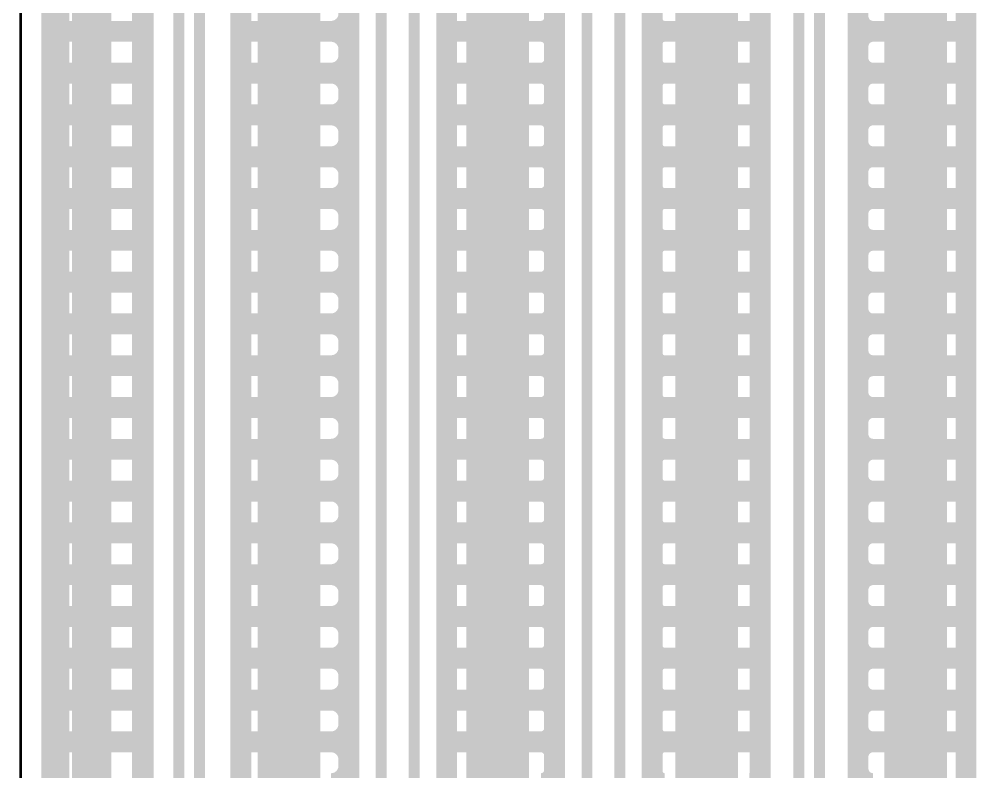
# Model space of a CAD drawing. Header units: millimetres. Extents: x 2260 to 2572, y -21 to 200.
# Drawn here: x 2292.68 to 2299.74, y 78.15 to 83.64 of the extents above; entities that cross this region are included whole.
import ezdxf

# ---------------------------------------------------------------- set-up
doc = ezdxf.new("R2010")
doc.units = ezdxf.units.MM
doc.layers.get('0').update_dxf_attribs({"lineweight": 18})
doc.layers.add('01', color=1, linetype='Continuous', lineweight=18)
doc.layers.add('DIM', color=3, linetype='Continuous', lineweight=13)

# ---------------------------------------------------------------- blocks, each defined once
blk = doc.blocks.new('PAD_R1')
blk.add_lwpolyline([(0.25, 0, 0.5, 0.5, 1), (-0.25, 0, 0.5, 0.5, 1)], format="xyseb", close=True)

msp = doc.modelspace()

# ---------------------------------------------------------------- linework, layer by layer
at = {"layer": '01'}
msp.add_lwpolyline([(2318.1914, 62.078, 0.02, 0.02, -0.414219), (2317.8914, 61.778, 0.02, 0.02, 0), (2292.9916, 61.778, 0.02, 0.02, -0.414219), (2292.6916, 62.078, 0.02, 0.02, 0), (2292.6916, 141.4405, 0.02, 0.02, -0.414219), (2292.9916, 141.7405, 0.02, 0.02, 0), (2317.8914, 141.7405, 0.02, 0.02, -0.414219), (2318.1914, 141.4405, 0.02, 0.02, 0)], format="xyseb", close=True, dxfattribs=at)
for points in [[(2293.1915, 139.8406, 0.2499, 0.2499, 0), (2293.1915, 63.6406, 0.2499, 0.2499, 0)], [(2294.6916, 139.8406, 0.2499, 0.2499, 0), (2294.6916, 63.6406, 0.2499, 0.2499, 0)], [(2296.1915, 139.8406, 0.2499, 0.2499, 0), (2296.1915, 63.6406, 0.2499, 0.2499, 0)], [(2297.6916, 139.8406, 0.2499, 0.2499, 0), (2297.6916, 63.6406, 0.2499, 0.2499, 0)], [(2299.1915, 139.8406, 0.2499, 0.2499, 0), (2299.1915, 63.6406, 0.2499, 0.2499, 0)], [(2292.9177, 137.2406, 0.1524, 0.1524, 0), (2292.9177, 66.2405, 0.1524, 0.1524, 0)], [(2292.9708, 137.2406, 0.1524, 0.1524, 0), (2292.9708, 66.2405, 0.1524, 0.1524, 0)], [(2293.2756, 137.2406, 0.1524, 0.1524, 0), (2293.2756, 66.2405, 0.1524, 0.1524, 0)], [(2293.5804, 137.2406, 0.1524, 0.1524, 0), (2293.5804, 66.2405, 0.1524, 0.1524, 0)], [(2293.5854, 137.2406, 0.1524, 0.1524, 0), (2293.5854, 66.2405, 0.1524, 0.1524, 0)], [(2294.2977, 137.2406, 0.1524, 0.1524, 0), (2294.2977, 66.2405, 0.1524, 0.1524, 0)], [(2294.4948, 137.2406, 0.1524, 0.1524, 0), (2294.4948, 66.2405, 0.1524, 0.1524, 0)], [(2294.7996, 137.2406, 0.1524, 0.1524, 0), (2294.7996, 66.2405, 0.1524, 0.1524, 0)], [(2295.0853, 66.3205, 0.1524, 0.1524, 0), (2295.0853, 137.2406, 0.1524, 0.1524, 0)], [(2295.7978, 137.2406, 0.1524, 0.1524, 0), (2295.7978, 66.2405, 0.1524, 0.1524, 0)], [(2296.0188, 137.2406, 0.1524, 0.1524, 0), (2296.0188, 66.2405, 0.1524, 0.1524, 0)], [(2296.3236, 137.2406, 0.1524, 0.1524, 0), (2296.3236, 66.2405, 0.1524, 0.1524, 0)], [(2296.5854, 66.3205, 0.1524, 0.1524, 0), (2296.5854, 137.2406, 0.1524, 0.1524, 0)], [(2297.2977, 66.3205, 0.1524, 0.1524, 0), (2297.2977, 137.2406, 0.1524, 0.1524, 0)], [(2297.5428, 137.2406, 0.1524, 0.1524, 0), (2297.5428, 66.2405, 0.1524, 0.1524, 0)], [(2297.8476, 137.2406, 0.1524, 0.1524, 0), (2297.8476, 66.2405, 0.1524, 0.1524, 0)], [(2298.0853, 66.3205, 0.1524, 0.1524, 0), (2298.0853, 137.2406, 0.1524, 0.1524, 0)], [(2298.7978, 66.3205, 0.1524, 0.1524, 0), (2298.7978, 137.2406, 0.1524, 0.1524, 0)], [(2299.0668, 137.2406, 0.1524, 0.1524, 0), (2299.0668, 66.2405, 0.1524, 0.1524, 0)], [(2299.3716, 137.2406, 0.1524, 0.1524, 0), (2299.3716, 66.2405, 0.1524, 0.1524, 0)], [(2299.5854, 137.2406, 0.1524, 0.1524, 0), (2299.5854, 66.2405, 0.1524, 0.1524, 0)], [(2295.0853, 83.6793, 0.1524, 0.1524, -0.414228), (2294.9553, 83.5493, 0.1524, 0.1524, 0)], [(2296.5854, 83.6493, 0.1524, 0.1524, -0.414228), (2296.4854, 83.5493, 0.1524, 0.1524, 0)], [(2297.2977, 83.6393, 0.1524, 0.1524, 0.414231), (2297.3877, 83.5493, 0.1524, 0.1524, 0)], [(2298.0853, 83.6293, 0.1524, 0.1524, -0.414252), (2298.0053, 83.5493, 0.1524, 0.1524, 0)], [(2298.7978, 83.6593, 0.1524, 0.1524, 0.414232), (2298.9078, 83.5493, 0.1524, 0.1524, 0)], [(2292.9177, 83.5493, 0.1524, 0.1524, 0), (2293.5854, 83.5493, 0.1524, 0.1524, 0)], [(2294.2977, 83.5493, 0.1524, 0.1524, 0), (2295.0853, 83.5493, 0.1524, 0.1524, 0)], [(2295.0853, 83.4193, 0.1524, 0.1524, 0.414228), (2294.9553, 83.5493, 0.1524, 0.1524, 0)], [(2295.7978, 83.5493, 0.1524, 0.1524, 0), (2296.5854, 83.5493, 0.1524, 0.1524, 0)], [(2296.5854, 83.4493, 0.1524, 0.1524, 0.414228), (2296.4854, 83.5493, 0.1524, 0.1524, 0)], [(2297.2977, 83.5493, 0.1524, 0.1524, 0), (2298.0853, 83.5493, 0.1524, 0.1524, 0)], [(2297.2977, 83.4593, 0.1524, 0.1524, -0.414231), (2297.3877, 83.5493, 0.1524, 0.1524, 0)], [(2298.0853, 83.4693, 0.1524, 0.1524, 0.414252), (2298.0053, 83.5493, 0.1524, 0.1524, 0)], [(2298.7978, 83.5493, 0.1524, 0.1524, 0), (2299.5854, 83.5493, 0.1524, 0.1524, 0)], [(2298.7978, 83.4393, 0.1524, 0.1524, -0.414232), (2298.9078, 83.5493, 0.1524, 0.1524, 0)], [(2295.0853, 83.3745, 0.1524, 0.1524, -0.414228), (2294.9553, 83.2445, 0.1524, 0.1524, 0)], [(2296.5854, 83.3445, 0.1524, 0.1524, -0.414228), (2296.4854, 83.2445, 0.1524, 0.1524, 0)], [(2297.2977, 83.3345, 0.1524, 0.1524, 0.414231), (2297.3877, 83.2445, 0.1524, 0.1524, 0)], [(2298.0853, 83.3245, 0.1524, 0.1524, -0.414252), (2298.0053, 83.2445, 0.1524, 0.1524, 0)], [(2298.7978, 83.3545, 0.1524, 0.1524, 0.414232), (2298.9078, 83.2445, 0.1524, 0.1524, 0)], [(2292.9177, 83.2445, 0.1524, 0.1524, 0), (2293.5854, 83.2445, 0.1524, 0.1524, 0)], [(2294.2977, 83.2445, 0.1524, 0.1524, 0), (2295.0853, 83.2445, 0.1524, 0.1524, 0)], [(2295.0853, 83.1145, 0.1524, 0.1524, 0.414228), (2294.9553, 83.2445, 0.1524, 0.1524, 0)], [(2295.7978, 83.2445, 0.1524, 0.1524, 0), (2296.5854, 83.2445, 0.1524, 0.1524, 0)], [(2296.5854, 83.1445, 0.1524, 0.1524, 0.414228), (2296.4854, 83.2445, 0.1524, 0.1524, 0)], [(2297.2977, 83.2445, 0.1524, 0.1524, 0), (2298.0853, 83.2445, 0.1524, 0.1524, 0)], [(2297.2977, 83.1545, 0.1524, 0.1524, -0.414231), (2297.3877, 83.2445, 0.1524, 0.1524, 0)], [(2298.0853, 83.1645, 0.1524, 0.1524, 0.414252), (2298.0053, 83.2445, 0.1524, 0.1524, 0)], [(2298.7978, 83.2445, 0.1524, 0.1524, 0), (2299.5854, 83.2445, 0.1524, 0.1524, 0)], [(2298.7978, 83.1345, 0.1524, 0.1524, -0.414232), (2298.9078, 83.2445, 0.1524, 0.1524, 0)], [(2295.0853, 83.0697, 0.1524, 0.1524, -0.414228), (2294.9553, 82.9397, 0.1524, 0.1524, 0)], [(2296.5854, 83.0397, 0.1524, 0.1524, -0.414228), (2296.4854, 82.9397, 0.1524, 0.1524, 0)], [(2297.2977, 83.0297, 0.1524, 0.1524, 0.414231), (2297.3877, 82.9397, 0.1524, 0.1524, 0)], [(2298.7978, 83.0497, 0.1524, 0.1524, 0.414232), (2298.9078, 82.9397, 0.1524, 0.1524, 0)], [(2298.0853, 83.0197, 0.1524, 0.1524, -0.414252), (2298.0053, 82.9397, 0.1524, 0.1524, 0)], [(2292.9177, 82.9397, 0.1524, 0.1524, 0), (2293.5854, 82.9397, 0.1524, 0.1524, 0)], [(2294.2977, 82.9397, 0.1524, 0.1524, 0), (2295.0853, 82.9397, 0.1524, 0.1524, 0)], [(2295.0853, 82.8097, 0.1524, 0.1524, 0.414228), (2294.9553, 82.9397, 0.1524, 0.1524, 0)], [(2295.7978, 82.9397, 0.1524, 0.1524, 0), (2296.5854, 82.9397, 0.1524, 0.1524, 0)], [(2296.5854, 82.8397, 0.1524, 0.1524, 0.414228), (2296.4854, 82.9397, 0.1524, 0.1524, 0)], [(2297.2977, 82.9397, 0.1524, 0.1524, 0), (2298.0853, 82.9397, 0.1524, 0.1524, 0)], [(2297.2977, 82.8497, 0.1524, 0.1524, -0.414231), (2297.3877, 82.9397, 0.1524, 0.1524, 0)], [(2298.0853, 82.8597, 0.1524, 0.1524, 0.414252), (2298.0053, 82.9397, 0.1524, 0.1524, 0)], [(2298.7978, 82.9397, 0.1524, 0.1524, 0), (2299.5854, 82.9397, 0.1524, 0.1524, 0)], [(2298.7978, 82.8297, 0.1524, 0.1524, -0.414232), (2298.9078, 82.9397, 0.1524, 0.1524, 0)], [(2295.0853, 82.7649, 0.1524, 0.1524, -0.414228), (2294.9553, 82.6349, 0.1524, 0.1524, 0)], [(2296.5854, 82.7349, 0.1524, 0.1524, -0.414228), (2296.4854, 82.6349, 0.1524, 0.1524, 0)], [(2297.2977, 82.7249, 0.1524, 0.1524, 0.414231), (2297.3877, 82.6349, 0.1524, 0.1524, 0)], [(2298.0853, 82.7149, 0.1524, 0.1524, -0.414252), (2298.0053, 82.6349, 0.1524, 0.1524, 0)], [(2298.7978, 82.7449, 0.1524, 0.1524, 0.414232), (2298.9078, 82.6349, 0.1524, 0.1524, 0)], [(2292.9177, 82.6349, 0.1524, 0.1524, 0), (2293.5854, 82.6349, 0.1524, 0.1524, 0)], [(2294.2977, 82.6349, 0.1524, 0.1524, 0), (2295.0853, 82.6349, 0.1524, 0.1524, 0)], [(2295.0853, 82.5049, 0.1524, 0.1524, 0.414228), (2294.9553, 82.6349, 0.1524, 0.1524, 0)], [(2295.7978, 82.6349, 0.1524, 0.1524, 0), (2296.5854, 82.6349, 0.1524, 0.1524, 0)], [(2296.5854, 82.5349, 0.1524, 0.1524, 0.414228), (2296.4854, 82.6349, 0.1524, 0.1524, 0)], [(2297.2977, 82.6349, 0.1524, 0.1524, 0), (2298.0853, 82.6349, 0.1524, 0.1524, 0)], [(2297.2977, 82.5449, 0.1524, 0.1524, -0.414231), (2297.3877, 82.6349, 0.1524, 0.1524, 0)], [(2298.0853, 82.5549, 0.1524, 0.1524, 0.414252), (2298.0053, 82.6349, 0.1524, 0.1524, 0)], [(2298.7978, 82.6349, 0.1524, 0.1524, 0), (2299.5854, 82.6349, 0.1524, 0.1524, 0)], [(2298.7978, 82.5249, 0.1524, 0.1524, -0.414232), (2298.9078, 82.6349, 0.1524, 0.1524, 0)], [(2295.0853, 82.4601, 0.1524, 0.1524, -0.414228), (2294.9553, 82.3301, 0.1524, 0.1524, 0)], [(2296.5854, 82.4301, 0.1524, 0.1524, -0.414228), (2296.4854, 82.3301, 0.1524, 0.1524, 0)], [(2297.2977, 82.4201, 0.1524, 0.1524, 0.414231), (2297.3877, 82.3301, 0.1524, 0.1524, 0)], [(2298.0853, 82.4101, 0.1524, 0.1524, -0.414252), (2298.0053, 82.3301, 0.1524, 0.1524, 0)], [(2298.7978, 82.4401, 0.1524, 0.1524, 0.414232), (2298.9078, 82.3301, 0.1524, 0.1524, 0)], [(2292.9177, 82.3301, 0.1524, 0.1524, 0), (2293.5854, 82.3301, 0.1524, 0.1524, 0)], [(2294.2977, 82.3301, 0.1524, 0.1524, 0), (2295.0853, 82.3301, 0.1524, 0.1524, 0)], [(2295.0853, 82.2001, 0.1524, 0.1524, 0.414228), (2294.9553, 82.3301, 0.1524, 0.1524, 0)], [(2295.7978, 82.3301, 0.1524, 0.1524, 0), (2296.5854, 82.3301, 0.1524, 0.1524, 0)], [(2296.5854, 82.2301, 0.1524, 0.1524, 0.414228), (2296.4854, 82.3301, 0.1524, 0.1524, 0)], [(2297.2977, 82.3301, 0.1524, 0.1524, 0), (2298.0853, 82.3301, 0.1524, 0.1524, 0)], [(2297.2977, 82.2401, 0.1524, 0.1524, -0.414231), (2297.3877, 82.3301, 0.1524, 0.1524, 0)], [(2298.0853, 82.2501, 0.1524, 0.1524, 0.414252), (2298.0053, 82.3301, 0.1524, 0.1524, 0)], [(2298.7978, 82.3301, 0.1524, 0.1524, 0), (2299.5854, 82.3301, 0.1524, 0.1524, 0)], [(2298.7978, 82.2201, 0.1524, 0.1524, -0.414232), (2298.9078, 82.3301, 0.1524, 0.1524, 0)], [(2295.0853, 82.1553, 0.1524, 0.1524, -0.414228), (2294.9553, 82.0253, 0.1524, 0.1524, 0)], [(2296.5854, 82.1253, 0.1524, 0.1524, -0.414228), (2296.4854, 82.0253, 0.1524, 0.1524, 0)], [(2297.2977, 82.1153, 0.1524, 0.1524, 0.414231), (2297.3877, 82.0253, 0.1524, 0.1524, 0)], [(2298.7978, 82.1353, 0.1524, 0.1524, 0.414232), (2298.9078, 82.0253, 0.1524, 0.1524, 0)], [(2298.0853, 82.1053, 0.1524, 0.1524, -0.414252), (2298.0053, 82.0253, 0.1524, 0.1524, 0)], [(2292.9177, 82.0253, 0.1524, 0.1524, 0), (2293.5854, 82.0253, 0.1524, 0.1524, 0)], [(2294.2977, 82.0253, 0.1524, 0.1524, 0), (2295.0853, 82.0253, 0.1524, 0.1524, 0)], [(2295.0853, 81.8953, 0.1524, 0.1524, 0.414228), (2294.9553, 82.0253, 0.1524, 0.1524, 0)], [(2295.7978, 82.0253, 0.1524, 0.1524, 0), (2296.5854, 82.0253, 0.1524, 0.1524, 0)], [(2296.5854, 81.9253, 0.1524, 0.1524, 0.414228), (2296.4854, 82.0253, 0.1524, 0.1524, 0)], [(2297.2977, 82.0253, 0.1524, 0.1524, 0), (2298.0853, 82.0253, 0.1524, 0.1524, 0)], [(2297.2977, 81.9353, 0.1524, 0.1524, -0.414231), (2297.3877, 82.0253, 0.1524, 0.1524, 0)], [(2298.0853, 81.9453, 0.1524, 0.1524, 0.414252), (2298.0053, 82.0253, 0.1524, 0.1524, 0)], [(2298.7978, 82.0253, 0.1524, 0.1524, 0), (2299.5854, 82.0253, 0.1524, 0.1524, 0)], [(2298.7978, 81.9153, 0.1524, 0.1524, -0.414232), (2298.9078, 82.0253, 0.1524, 0.1524, 0)], [(2295.0853, 81.8505, 0.1524, 0.1524, -0.414228), (2294.9553, 81.7205, 0.1524, 0.1524, 0)], [(2298.7978, 81.8305, 0.1524, 0.1524, 0.414232), (2298.9078, 81.7205, 0.1524, 0.1524, 0)], [(2296.5854, 81.8205, 0.1524, 0.1524, -0.414228), (2296.4854, 81.7205, 0.1524, 0.1524, 0)], [(2297.2977, 81.8105, 0.1524, 0.1524, 0.414231), (2297.3877, 81.7205, 0.1524, 0.1524, 0)], [(2298.0853, 81.8005, 0.1524, 0.1524, -0.414252), (2298.0053, 81.7205, 0.1524, 0.1524, 0)], [(2292.9177, 81.7205, 0.1524, 0.1524, 0), (2293.5854, 81.7205, 0.1524, 0.1524, 0)], [(2294.2977, 81.7205, 0.1524, 0.1524, 0), (2295.0853, 81.7205, 0.1524, 0.1524, 0)], [(2295.0853, 81.5905, 0.1524, 0.1524, 0.414228), (2294.9553, 81.7205, 0.1524, 0.1524, 0)], [(2295.7978, 81.7205, 0.1524, 0.1524, 0), (2296.5854, 81.7205, 0.1524, 0.1524, 0)], [(2296.5854, 81.6205, 0.1524, 0.1524, 0.414228), (2296.4854, 81.7205, 0.1524, 0.1524, 0)], [(2297.2977, 81.7205, 0.1524, 0.1524, 0), (2298.0853, 81.7205, 0.1524, 0.1524, 0)], [(2297.2977, 81.6305, 0.1524, 0.1524, -0.414231), (2297.3877, 81.7205, 0.1524, 0.1524, 0)], [(2298.0853, 81.6405, 0.1524, 0.1524, 0.414252), (2298.0053, 81.7205, 0.1524, 0.1524, 0)], [(2298.7978, 81.7205, 0.1524, 0.1524, 0), (2299.5854, 81.7205, 0.1524, 0.1524, 0)], [(2298.7978, 81.6105, 0.1524, 0.1524, -0.414232), (2298.9078, 81.7205, 0.1524, 0.1524, 0)], [(2295.0853, 81.5457, 0.1524, 0.1524, -0.414228), (2294.9553, 81.4157, 0.1524, 0.1524, 0)], [(2296.5854, 81.5157, 0.1524, 0.1524, -0.414228), (2296.4854, 81.4157, 0.1524, 0.1524, 0)], [(2297.2977, 81.5057, 0.1524, 0.1524, 0.414231), (2297.3877, 81.4157, 0.1524, 0.1524, 0)], [(2298.0853, 81.4957, 0.1524, 0.1524, -0.414252), (2298.0053, 81.4157, 0.1524, 0.1524, 0)], [(2298.7978, 81.5257, 0.1524, 0.1524, 0.414232), (2298.9078, 81.4157, 0.1524, 0.1524, 0)], [(2292.9177, 81.4157, 0.1524, 0.1524, 0), (2293.5854, 81.4157, 0.1524, 0.1524, 0)], [(2294.2977, 81.4157, 0.1524, 0.1524, 0), (2295.0853, 81.4157, 0.1524, 0.1524, 0)], [(2295.0853, 81.2857, 0.1524, 0.1524, 0.414228), (2294.9553, 81.4157, 0.1524, 0.1524, 0)], [(2295.7978, 81.4157, 0.1524, 0.1524, 0), (2296.5854, 81.4157, 0.1524, 0.1524, 0)], [(2296.5854, 81.3157, 0.1524, 0.1524, 0.414228), (2296.4854, 81.4157, 0.1524, 0.1524, 0)], [(2297.2977, 81.4157, 0.1524, 0.1524, 0), (2298.0853, 81.4157, 0.1524, 0.1524, 0)], [(2297.2977, 81.3257, 0.1524, 0.1524, -0.414231), (2297.3877, 81.4157, 0.1524, 0.1524, 0)], [(2298.0853, 81.3357, 0.1524, 0.1524, 0.414252), (2298.0053, 81.4157, 0.1524, 0.1524, 0)], [(2298.7978, 81.4157, 0.1524, 0.1524, 0), (2299.5854, 81.4157, 0.1524, 0.1524, 0)], [(2298.7978, 81.3057, 0.1524, 0.1524, -0.414232), (2298.9078, 81.4157, 0.1524, 0.1524, 0)], [(2295.0853, 81.2409, 0.1524, 0.1524, -0.414228), (2294.9553, 81.1109, 0.1524, 0.1524, 0)], [(2296.5854, 81.2109, 0.1524, 0.1524, -0.414228), (2296.4854, 81.1109, 0.1524, 0.1524, 0)], [(2297.2977, 81.2009, 0.1524, 0.1524, 0.414231), (2297.3877, 81.1109, 0.1524, 0.1524, 0)], [(2298.7978, 81.2209, 0.1524, 0.1524, 0.414232), (2298.9078, 81.1109, 0.1524, 0.1524, 0)], [(2298.0853, 81.1909, 0.1524, 0.1524, -0.414252), (2298.0053, 81.1109, 0.1524, 0.1524, 0)], [(2292.9177, 81.1109, 0.1524, 0.1524, 0), (2293.5854, 81.1109, 0.1524, 0.1524, 0)], [(2294.2977, 81.1109, 0.1524, 0.1524, 0), (2295.0853, 81.1109, 0.1524, 0.1524, 0)], [(2295.0853, 80.9809, 0.1524, 0.1524, 0.414228), (2294.9553, 81.1109, 0.1524, 0.1524, 0)], [(2295.7978, 81.1109, 0.1524, 0.1524, 0), (2296.5854, 81.1109, 0.1524, 0.1524, 0)], [(2296.5854, 81.0109, 0.1524, 0.1524, 0.414228), (2296.4854, 81.1109, 0.1524, 0.1524, 0)], [(2297.2977, 81.1109, 0.1524, 0.1524, 0), (2298.0853, 81.1109, 0.1524, 0.1524, 0)], [(2297.2977, 81.0209, 0.1524, 0.1524, -0.414231), (2297.3877, 81.1109, 0.1524, 0.1524, 0)], [(2298.0853, 81.0309, 0.1524, 0.1524, 0.414252), (2298.0053, 81.1109, 0.1524, 0.1524, 0)], [(2298.7978, 81.1109, 0.1524, 0.1524, 0), (2299.5854, 81.1109, 0.1524, 0.1524, 0)], [(2298.7978, 81.0009, 0.1524, 0.1524, -0.414232), (2298.9078, 81.1109, 0.1524, 0.1524, 0)], [(2295.0853, 80.9361, 0.1524, 0.1524, -0.414228), (2294.9553, 80.8061, 0.1524, 0.1524, 0)], [(2298.7978, 80.9161, 0.1524, 0.1524, 0.414232), (2298.9078, 80.8061, 0.1524, 0.1524, 0)], [(2296.5854, 80.9061, 0.1524, 0.1524, -0.414228), (2296.4854, 80.8061, 0.1524, 0.1524, 0)], [(2297.2977, 80.8961, 0.1524, 0.1524, 0.414231), (2297.3877, 80.8061, 0.1524, 0.1524, 0)], [(2298.0853, 80.8861, 0.1524, 0.1524, -0.414252), (2298.0053, 80.8061, 0.1524, 0.1524, 0)], [(2292.9177, 80.8061, 0.1524, 0.1524, 0), (2293.5854, 80.8061, 0.1524, 0.1524, 0)], [(2294.2977, 80.8061, 0.1524, 0.1524, 0), (2295.0853, 80.8061, 0.1524, 0.1524, 0)], [(2295.0853, 80.6761, 0.1524, 0.1524, 0.414228), (2294.9553, 80.8061, 0.1524, 0.1524, 0)], [(2295.7978, 80.8061, 0.1524, 0.1524, 0), (2296.5854, 80.8061, 0.1524, 0.1524, 0)], [(2296.5854, 80.7061, 0.1524, 0.1524, 0.414228), (2296.4854, 80.8061, 0.1524, 0.1524, 0)], [(2297.2977, 80.8061, 0.1524, 0.1524, 0), (2298.0853, 80.8061, 0.1524, 0.1524, 0)], [(2297.2977, 80.7161, 0.1524, 0.1524, -0.414231), (2297.3877, 80.8061, 0.1524, 0.1524, 0)], [(2298.0853, 80.7261, 0.1524, 0.1524, 0.414252), (2298.0053, 80.8061, 0.1524, 0.1524, 0)], [(2298.7978, 80.8061, 0.1524, 0.1524, 0), (2299.5854, 80.8061, 0.1524, 0.1524, 0)], [(2298.7978, 80.6961, 0.1524, 0.1524, -0.414232), (2298.9078, 80.8061, 0.1524, 0.1524, 0)], [(2295.0853, 80.6313, 0.1524, 0.1524, -0.414228), (2294.9553, 80.5013, 0.1524, 0.1524, 0)], [(2296.5854, 80.6013, 0.1524, 0.1524, -0.414228), (2296.4854, 80.5013, 0.1524, 0.1524, 0)], [(2297.2977, 80.5913, 0.1524, 0.1524, 0.414231), (2297.3877, 80.5013, 0.1524, 0.1524, 0)], [(2298.0853, 80.5813, 0.1524, 0.1524, -0.414252), (2298.0053, 80.5013, 0.1524, 0.1524, 0)], [(2298.7978, 80.6113, 0.1524, 0.1524, 0.414232), (2298.9078, 80.5013, 0.1524, 0.1524, 0)], [(2292.9177, 80.5013, 0.1524, 0.1524, 0), (2293.5854, 80.5013, 0.1524, 0.1524, 0)], [(2294.2977, 80.5013, 0.1524, 0.1524, 0), (2295.0853, 80.5013, 0.1524, 0.1524, 0)], [(2295.0853, 80.3713, 0.1524, 0.1524, 0.414228), (2294.9553, 80.5013, 0.1524, 0.1524, 0)], [(2295.7978, 80.5013, 0.1524, 0.1524, 0), (2296.5854, 80.5013, 0.1524, 0.1524, 0)], [(2296.5854, 80.4013, 0.1524, 0.1524, 0.414228), (2296.4854, 80.5013, 0.1524, 0.1524, 0)], [(2297.2977, 80.5013, 0.1524, 0.1524, 0), (2298.0853, 80.5013, 0.1524, 0.1524, 0)], [(2297.2977, 80.4113, 0.1524, 0.1524, -0.414231), (2297.3877, 80.5013, 0.1524, 0.1524, 0)], [(2298.0853, 80.4213, 0.1524, 0.1524, 0.414252), (2298.0053, 80.5013, 0.1524, 0.1524, 0)], [(2298.7978, 80.5013, 0.1524, 0.1524, 0), (2299.5854, 80.5013, 0.1524, 0.1524, 0)], [(2298.7978, 80.3913, 0.1524, 0.1524, -0.414232), (2298.9078, 80.5013, 0.1524, 0.1524, 0)], [(2295.0853, 80.3265, 0.1524, 0.1524, -0.414228), (2294.9553, 80.1965, 0.1524, 0.1524, 0)], [(2296.5854, 80.2965, 0.1524, 0.1524, -0.414228), (2296.4854, 80.1965, 0.1524, 0.1524, 0)], [(2297.2977, 80.2865, 0.1524, 0.1524, 0.414231), (2297.3877, 80.1965, 0.1524, 0.1524, 0)], [(2298.7978, 80.3065, 0.1524, 0.1524, 0.414232), (2298.9078, 80.1965, 0.1524, 0.1524, 0)], [(2298.0853, 80.2765, 0.1524, 0.1524, -0.414252), (2298.0053, 80.1965, 0.1524, 0.1524, 0)], [(2292.9177, 80.1965, 0.1524, 0.1524, 0), (2293.5854, 80.1965, 0.1524, 0.1524, 0)], [(2294.2977, 80.1965, 0.1524, 0.1524, 0), (2295.0853, 80.1965, 0.1524, 0.1524, 0)], [(2295.0853, 80.0665, 0.1524, 0.1524, 0.414228), (2294.9553, 80.1965, 0.1524, 0.1524, 0)], [(2295.7978, 80.1965, 0.1524, 0.1524, 0), (2296.5854, 80.1965, 0.1524, 0.1524, 0)], [(2296.5854, 80.0965, 0.1524, 0.1524, 0.414228), (2296.4854, 80.1965, 0.1524, 0.1524, 0)], [(2297.2977, 80.1965, 0.1524, 0.1524, 0), (2298.0853, 80.1965, 0.1524, 0.1524, 0)], [(2297.2977, 80.1065, 0.1524, 0.1524, -0.414231), (2297.3877, 80.1965, 0.1524, 0.1524, 0)], [(2298.0853, 80.1165, 0.1524, 0.1524, 0.414252), (2298.0053, 80.1965, 0.1524, 0.1524, 0)], [(2298.7978, 80.1965, 0.1524, 0.1524, 0), (2299.5854, 80.1965, 0.1524, 0.1524, 0)], [(2298.7978, 80.0865, 0.1524, 0.1524, -0.414232), (2298.9078, 80.1965, 0.1524, 0.1524, 0)], [(2295.0853, 80.0217, 0.1524, 0.1524, -0.414228), (2294.9553, 79.8917, 0.1524, 0.1524, 0)], [(2298.7978, 80.0017, 0.1524, 0.1524, 0.414232), (2298.9078, 79.8917, 0.1524, 0.1524, 0)], [(2296.5854, 79.9917, 0.1524, 0.1524, -0.414228), (2296.4854, 79.8917, 0.1524, 0.1524, 0)], [(2297.2977, 79.9817, 0.1524, 0.1524, 0.414231), (2297.3877, 79.8917, 0.1524, 0.1524, 0)], [(2298.0853, 79.9717, 0.1524, 0.1524, -0.414252), (2298.0053, 79.8917, 0.1524, 0.1524, 0)], [(2292.9177, 79.8917, 0.1524, 0.1524, 0), (2293.5854, 79.8917, 0.1524, 0.1524, 0)], [(2294.2977, 79.8917, 0.1524, 0.1524, 0), (2295.0853, 79.8917, 0.1524, 0.1524, 0)], [(2295.0853, 79.7617, 0.1524, 0.1524, 0.414228), (2294.9553, 79.8917, 0.1524, 0.1524, 0)], [(2295.7978, 79.8917, 0.1524, 0.1524, 0), (2296.5854, 79.8917, 0.1524, 0.1524, 0)], [(2296.5854, 79.7917, 0.1524, 0.1524, 0.414228), (2296.4854, 79.8917, 0.1524, 0.1524, 0)], [(2297.2977, 79.8917, 0.1524, 0.1524, 0), (2298.0853, 79.8917, 0.1524, 0.1524, 0)], [(2297.2977, 79.8017, 0.1524, 0.1524, -0.414231), (2297.3877, 79.8917, 0.1524, 0.1524, 0)], [(2298.0853, 79.8117, 0.1524, 0.1524, 0.414252), (2298.0053, 79.8917, 0.1524, 0.1524, 0)], [(2298.7978, 79.8917, 0.1524, 0.1524, 0), (2299.5854, 79.8917, 0.1524, 0.1524, 0)], [(2298.7978, 79.7817, 0.1524, 0.1524, -0.414232), (2298.9078, 79.8917, 0.1524, 0.1524, 0)], [(2295.0853, 79.7169, 0.1524, 0.1524, -0.414228), (2294.9553, 79.5869, 0.1524, 0.1524, 0)], [(2296.5854, 79.6869, 0.1524, 0.1524, -0.414228), (2296.4854, 79.5869, 0.1524, 0.1524, 0)], [(2297.2977, 79.6769, 0.1524, 0.1524, 0.414231), (2297.3877, 79.5869, 0.1524, 0.1524, 0)], [(2298.0853, 79.6669, 0.1524, 0.1524, -0.414252), (2298.0053, 79.5869, 0.1524, 0.1524, 0)], [(2298.7978, 79.6969, 0.1524, 0.1524, 0.414232), (2298.9078, 79.5869, 0.1524, 0.1524, 0)], [(2292.9177, 79.5869, 0.1524, 0.1524, 0), (2293.5854, 79.5869, 0.1524, 0.1524, 0)], [(2294.2977, 79.5869, 0.1524, 0.1524, 0), (2295.0853, 79.5869, 0.1524, 0.1524, 0)], [(2295.0853, 79.4569, 0.1524, 0.1524, 0.414228), (2294.9553, 79.5869, 0.1524, 0.1524, 0)], [(2295.7978, 79.5869, 0.1524, 0.1524, 0), (2296.5854, 79.5869, 0.1524, 0.1524, 0)], [(2296.5854, 79.4869, 0.1524, 0.1524, 0.414228), (2296.4854, 79.5869, 0.1524, 0.1524, 0)], [(2297.2977, 79.5869, 0.1524, 0.1524, 0), (2298.0853, 79.5869, 0.1524, 0.1524, 0)], [(2297.2977, 79.4969, 0.1524, 0.1524, -0.414231), (2297.3877, 79.5869, 0.1524, 0.1524, 0)], [(2298.0853, 79.5069, 0.1524, 0.1524, 0.414252), (2298.0053, 79.5869, 0.1524, 0.1524, 0)], [(2298.7978, 79.5869, 0.1524, 0.1524, 0), (2299.5854, 79.5869, 0.1524, 0.1524, 0)], [(2298.7978, 79.4769, 0.1524, 0.1524, -0.414232), (2298.9078, 79.5869, 0.1524, 0.1524, 0)], [(2295.0853, 79.4121, 0.1524, 0.1524, -0.414228), (2294.9553, 79.2821, 0.1524, 0.1524, 0)], [(2296.5854, 79.3821, 0.1524, 0.1524, -0.414228), (2296.4854, 79.2821, 0.1524, 0.1524, 0)], [(2297.2977, 79.3721, 0.1524, 0.1524, 0.414231), (2297.3877, 79.2821, 0.1524, 0.1524, 0)], [(2298.0853, 79.3621, 0.1524, 0.1524, -0.414252), (2298.0053, 79.2821, 0.1524, 0.1524, 0)], [(2298.7978, 79.3921, 0.1524, 0.1524, 0.414232), (2298.9078, 79.2821, 0.1524, 0.1524, 0)], [(2292.9177, 79.2821, 0.1524, 0.1524, 0), (2293.5854, 79.2821, 0.1524, 0.1524, 0)], [(2294.2977, 79.2821, 0.1524, 0.1524, 0), (2295.0853, 79.2821, 0.1524, 0.1524, 0)], [(2295.0853, 79.1521, 0.1524, 0.1524, 0.414228), (2294.9553, 79.2821, 0.1524, 0.1524, 0)], [(2295.7978, 79.2821, 0.1524, 0.1524, 0), (2296.5854, 79.2821, 0.1524, 0.1524, 0)], [(2296.5854, 79.1821, 0.1524, 0.1524, 0.414228), (2296.4854, 79.2821, 0.1524, 0.1524, 0)], [(2297.2977, 79.2821, 0.1524, 0.1524, 0), (2298.0853, 79.2821, 0.1524, 0.1524, 0)], [(2297.2977, 79.1921, 0.1524, 0.1524, -0.414231), (2297.3877, 79.2821, 0.1524, 0.1524, 0)], [(2298.0853, 79.2021, 0.1524, 0.1524, 0.414252), (2298.0053, 79.2821, 0.1524, 0.1524, 0)], [(2298.7978, 79.2821, 0.1524, 0.1524, 0), (2299.5854, 79.2821, 0.1524, 0.1524, 0)], [(2298.7978, 79.1721, 0.1524, 0.1524, -0.414232), (2298.9078, 79.2821, 0.1524, 0.1524, 0)], [(2295.0853, 79.1073, 0.1524, 0.1524, -0.414228), (2294.9553, 78.9773, 0.1524, 0.1524, 0)], [(2298.7978, 79.0873, 0.1524, 0.1524, 0.414232), (2298.9078, 78.9773, 0.1524, 0.1524, 0)], [(2296.5854, 79.0773, 0.1524, 0.1524, -0.414228), (2296.4854, 78.9773, 0.1524, 0.1524, 0)], [(2297.2977, 79.0673, 0.1524, 0.1524, 0.414231), (2297.3877, 78.9773, 0.1524, 0.1524, 0)], [(2298.0853, 79.0573, 0.1524, 0.1524, -0.414252), (2298.0053, 78.9773, 0.1524, 0.1524, 0)], [(2292.9177, 78.9773, 0.1524, 0.1524, 0), (2293.5854, 78.9773, 0.1524, 0.1524, 0)], [(2294.2977, 78.9773, 0.1524, 0.1524, 0), (2295.0853, 78.9773, 0.1524, 0.1524, 0)], [(2295.0853, 78.8473, 0.1524, 0.1524, 0.414228), (2294.9553, 78.9773, 0.1524, 0.1524, 0)], [(2295.7978, 78.9773, 0.1524, 0.1524, 0), (2296.5854, 78.9773, 0.1524, 0.1524, 0)], [(2296.5854, 78.8773, 0.1524, 0.1524, 0.414228), (2296.4854, 78.9773, 0.1524, 0.1524, 0)], [(2297.2977, 78.9773, 0.1524, 0.1524, 0), (2298.0853, 78.9773, 0.1524, 0.1524, 0)], [(2297.2977, 78.8873, 0.1524, 0.1524, -0.414231), (2297.3877, 78.9773, 0.1524, 0.1524, 0)], [(2298.0853, 78.8973, 0.1524, 0.1524, 0.414252), (2298.0053, 78.9773, 0.1524, 0.1524, 0)], [(2298.7978, 78.9773, 0.1524, 0.1524, 0), (2299.5854, 78.9773, 0.1524, 0.1524, 0)], [(2298.7978, 78.8673, 0.1524, 0.1524, -0.414232), (2298.9078, 78.9773, 0.1524, 0.1524, 0)], [(2295.0853, 78.8025, 0.1524, 0.1524, -0.414228), (2294.9553, 78.6725, 0.1524, 0.1524, 0)], [(2296.5854, 78.7725, 0.1524, 0.1524, -0.414228), (2296.4854, 78.6725, 0.1524, 0.1524, 0)], [(2297.2977, 78.7625, 0.1524, 0.1524, 0.414231), (2297.3877, 78.6725, 0.1524, 0.1524, 0)], [(2298.0853, 78.7525, 0.1524, 0.1524, -0.414252), (2298.0053, 78.6725, 0.1524, 0.1524, 0)], [(2298.7978, 78.7825, 0.1524, 0.1524, 0.414232), (2298.9078, 78.6725, 0.1524, 0.1524, 0)], [(2292.9177, 78.6725, 0.1524, 0.1524, 0), (2293.5854, 78.6725, 0.1524, 0.1524, 0)], [(2294.2977, 78.6725, 0.1524, 0.1524, 0), (2295.0853, 78.6725, 0.1524, 0.1524, 0)], [(2295.0853, 78.5425, 0.1524, 0.1524, 0.414228), (2294.9553, 78.6725, 0.1524, 0.1524, 0)], [(2295.7978, 78.6725, 0.1524, 0.1524, 0), (2296.5854, 78.6725, 0.1524, 0.1524, 0)], [(2296.5854, 78.5725, 0.1524, 0.1524, 0.414228), (2296.4854, 78.6725, 0.1524, 0.1524, 0)], [(2297.2977, 78.6725, 0.1524, 0.1524, 0), (2298.0853, 78.6725, 0.1524, 0.1524, 0)], [(2297.2977, 78.5825, 0.1524, 0.1524, -0.414231), (2297.3877, 78.6725, 0.1524, 0.1524, 0)], [(2298.0853, 78.5925, 0.1524, 0.1524, 0.414252), (2298.0053, 78.6725, 0.1524, 0.1524, 0)], [(2298.7978, 78.6725, 0.1524, 0.1524, 0), (2299.5854, 78.6725, 0.1524, 0.1524, 0)], [(2298.7978, 78.5625, 0.1524, 0.1524, -0.414232), (2298.9078, 78.6725, 0.1524, 0.1524, 0)], [(2295.0853, 78.4977, 0.1524, 0.1524, -0.414228), (2294.9553, 78.3677, 0.1524, 0.1524, 0)], [(2296.5854, 78.4677, 0.1524, 0.1524, -0.414228), (2296.4854, 78.3677, 0.1524, 0.1524, 0)], [(2297.2977, 78.4577, 0.1524, 0.1524, 0.414231), (2297.3877, 78.3677, 0.1524, 0.1524, 0)], [(2298.0853, 78.4477, 0.1524, 0.1524, -0.414252), (2298.0053, 78.3677, 0.1524, 0.1524, 0)], [(2298.7978, 78.4777, 0.1524, 0.1524, 0.414232), (2298.9078, 78.3677, 0.1524, 0.1524, 0)], [(2292.9177, 78.3677, 0.1524, 0.1524, 0), (2293.5854, 78.3677, 0.1524, 0.1524, 0)], [(2294.2977, 78.3677, 0.1524, 0.1524, 0), (2295.0853, 78.3677, 0.1524, 0.1524, 0)], [(2295.0853, 78.2377, 0.1524, 0.1524, 0.414228), (2294.9553, 78.3677, 0.1524, 0.1524, 0)], [(2295.7978, 78.3677, 0.1524, 0.1524, 0), (2296.5854, 78.3677, 0.1524, 0.1524, 0)], [(2296.5854, 78.2677, 0.1524, 0.1524, 0.414228), (2296.4854, 78.3677, 0.1524, 0.1524, 0)], [(2297.2977, 78.3677, 0.1524, 0.1524, 0), (2298.0853, 78.3677, 0.1524, 0.1524, 0)], [(2297.2977, 78.2777, 0.1524, 0.1524, -0.414231), (2297.3877, 78.3677, 0.1524, 0.1524, 0)], [(2298.0853, 78.2877, 0.1524, 0.1524, 0.414252), (2298.0053, 78.3677, 0.1524, 0.1524, 0)], [(2298.7978, 78.3677, 0.1524, 0.1524, 0), (2299.5854, 78.3677, 0.1524, 0.1524, 0)], [(2298.7978, 78.2577, 0.1524, 0.1524, -0.414232), (2298.9078, 78.3677, 0.1524, 0.1524, 0)], [(2295.0853, 78.1929, 0.1524, 0.1524, -0.414228), (2294.9553, 78.0629, 0.1524, 0.1524, 0)], [(2296.5854, 78.1629, 0.1524, 0.1524, -0.414228), (2296.4854, 78.0629, 0.1524, 0.1524, 0)], [(2298.7978, 78.1729, 0.1524, 0.1524, 0.414232), (2298.9078, 78.0629, 0.1524, 0.1524, 0)], [(2297.2977, 78.1529, 0.1524, 0.1524, 0.414231), (2297.3877, 78.0629, 0.1524, 0.1524, 0)], [(2298.0853, 78.1429, 0.1524, 0.1524, -0.414252), (2298.0053, 78.0629, 0.1524, 0.1524, 0)]]:
    msp.add_lwpolyline(points, format="xyseb", dxfattribs=at)
at = {"layer": 'DIM'}
for points in [[(2293.8446, 137.3962, 0.08, 0.08, 0), (2293.8446, 66.0853, 0.08, 0.08, 0)], [(2295.3215, 137.4265, 0.08, 0.08, 0), (2295.3215, 66.0549, 0.08, 0.08, 0)], [(2295.5616, 137.4264, 0.08, 0.08, 0), (2295.5616, 66.0551, 0.08, 0.08, 0)], [(2296.8217, 137.4265, 0.08, 0.08, 0), (2296.8217, 66.0549, 0.08, 0.08, 0)], [(2297.0614, 137.4264, 0.08, 0.08, 0), (2297.0614, 66.0551, 0.08, 0.08, 0)], [(2293.9946, 137.3377, 0.08, 0.08, 0), (2293.9946, 66.1434, 0.08, 0.08, 0)], [(2298.3665, 137.367, 0.08, 0.08, 0), (2298.3665, 66.1145, 0.08, 0.08, 0)], [(2298.5165, 137.3669, 0.08, 0.08, 0), (2298.5165, 66.1147, 0.08, 0.08, 0)]]:
    msp.add_lwpolyline(points, format="xyseb", dxfattribs=at)

# ---------------------------------------------------------------- block references
at = {"layer": '01', "xscale": 0.1524, "yscale": 0.1524}
for p in [(2295.0853, 83.6793), (2296.5854, 83.6493), (2297.2977, 83.6393), (2298.0853, 83.6293), (2298.7978, 83.6593), (2292.9177, 83.5493), (2293.5854, 83.5493), (2294.2977, 83.5493), (2294.9553, 83.5493), (2294.9553, 83.5493), (2295.0853, 83.5493), (2295.7978, 83.5493), (2296.4854, 83.5493), (2296.4854, 83.5493), (2296.5854, 83.5493), (2297.2977, 83.5493), (2297.3877, 83.5493), (2297.3877, 83.5493), (2298.0053, 83.5493), (2298.0053, 83.5493), (2298.0853, 83.5493), (2298.7978, 83.5493), (2298.9078, 83.5493), (2298.9078, 83.5493), (2299.5854, 83.5493), (2297.2977, 83.4593), (2298.0853, 83.4693), (2295.0853, 83.4193), (2296.5854, 83.4493), (2298.7978, 83.4393), (2295.0853, 83.3745), (2296.5854, 83.3445), (2297.2977, 83.3345), (2298.0853, 83.3245), (2298.7978, 83.3545), (2292.9177, 83.2445), (2293.5854, 83.2445), (2294.2977, 83.2445), (2294.9553, 83.2445), (2294.9553, 83.2445), (2295.0853, 83.2445), (2295.7978, 83.2445), (2296.4854, 83.2445), (2296.4854, 83.2445), (2296.5854, 83.2445), (2297.2977, 83.2445), (2297.3877, 83.2445), (2297.3877, 83.2445), (2298.0053, 83.2445), (2298.0053, 83.2445), (2298.0853, 83.2445), (2298.7978, 83.2445), (2298.9078, 83.2445), (2298.9078, 83.2445), (2299.5854, 83.2445), (2295.0853, 83.1145), (2296.5854, 83.1445), (2297.2977, 83.1545), (2298.0853, 83.1645), (2298.7978, 83.1345), (2295.0853, 83.0697), (2296.5854, 83.0397), (2297.2977, 83.0297), (2298.7978, 83.0497), (2298.0853, 83.0197), (2292.9177, 82.9397), (2293.5854, 82.9397), (2294.2977, 82.9397), (2294.9553, 82.9397), (2294.9553, 82.9397), (2295.0853, 82.9397), (2295.7978, 82.9397), (2296.4854, 82.9397), (2296.4854, 82.9397), (2296.5854, 82.9397), (2297.2977, 82.9397), (2297.3877, 82.9397), (2297.3877, 82.9397), (2298.0053, 82.9397), (2298.0053, 82.9397), (2298.0853, 82.9397), (2298.7978, 82.9397), (2298.9078, 82.9397), (2298.9078, 82.9397), (2299.5854, 82.9397), (2296.5854, 82.8397), (2297.2977, 82.8497), (2298.0853, 82.8597), (2298.7978, 82.8297), (2295.0853, 82.8097), (2295.0853, 82.7649), (2296.5854, 82.7349), (2297.2977, 82.7249), (2298.0853, 82.7149), (2298.7978, 82.7449), (2292.9177, 82.6349), (2293.5854, 82.6349), (2294.2977, 82.6349), (2294.9553, 82.6349), (2294.9553, 82.6349), (2295.0853, 82.6349), (2295.7978, 82.6349), (2296.4854, 82.6349), (2296.4854, 82.6349), (2296.5854, 82.6349), (2297.2977, 82.6349), (2297.3877, 82.6349), (2297.3877, 82.6349), (2298.0053, 82.6349), (2298.0053, 82.6349), (2298.0853, 82.6349), (2298.7978, 82.6349), (2298.9078, 82.6349), (2298.9078, 82.6349), (2299.5854, 82.6349), (2296.5854, 82.5349), (2297.2977, 82.5449), (2298.0853, 82.5549), (2295.0853, 82.5049), (2298.7978, 82.5249), (2295.0853, 82.4601), (2296.5854, 82.4301), (2297.2977, 82.4201), (2298.0853, 82.4101), (2298.7978, 82.4401), (2292.9177, 82.3301), (2293.5854, 82.3301), (2294.2977, 82.3301), (2294.9553, 82.3301), (2294.9553, 82.3301), (2295.0853, 82.3301), (2295.7978, 82.3301), (2296.4854, 82.3301), (2296.4854, 82.3301), (2296.5854, 82.3301), (2297.2977, 82.3301), (2297.3877, 82.3301), (2297.3877, 82.3301), (2298.0053, 82.3301), (2298.0053, 82.3301), (2298.0853, 82.3301), (2298.7978, 82.3301), (2298.9078, 82.3301), (2298.9078, 82.3301), (2299.5854, 82.3301), (2295.0853, 82.2001), (2296.5854, 82.2301), (2297.2977, 82.2401), (2298.0853, 82.2501), (2298.7978, 82.2201), (2295.0853, 82.1553), (2296.5854, 82.1253), (2297.2977, 82.1153), (2298.7978, 82.1353), (2298.0853, 82.1053), (2292.9177, 82.0253), (2293.5854, 82.0253), (2294.2977, 82.0253), (2294.9553, 82.0253), (2294.9553, 82.0253), (2295.0853, 82.0253), (2295.7978, 82.0253), (2296.4854, 82.0253), (2296.4854, 82.0253), (2296.5854, 82.0253), (2297.2977, 82.0253), (2297.3877, 82.0253), (2297.3877, 82.0253), (2298.0053, 82.0253), (2298.0053, 82.0253), (2298.0853, 82.0253), (2298.7978, 82.0253), (2298.9078, 82.0253), (2298.9078, 82.0253), (2299.5854, 82.0253), (2296.5854, 81.9253), (2297.2977, 81.9353), (2298.0853, 81.9453), (2298.7978, 81.9153), (2295.0853, 81.8953), (2295.0853, 81.8505), (2298.7978, 81.8305), (2296.5854, 81.8205), (2297.2977, 81.8105), (2298.0853, 81.8005), (2292.9177, 81.7205), (2293.5854, 81.7205), (2294.2977, 81.7205), (2294.9553, 81.7205), (2294.9553, 81.7205), (2295.0853, 81.7205), (2295.7978, 81.7205), (2296.4854, 81.7205), (2296.4854, 81.7205), (2296.5854, 81.7205), (2297.2977, 81.7205), (2297.3877, 81.7205), (2297.3877, 81.7205), (2298.0053, 81.7205), (2298.0053, 81.7205), (2298.0853, 81.7205), (2298.7978, 81.7205), (2298.9078, 81.7205), (2298.9078, 81.7205), (2299.5854, 81.7205), (2296.5854, 81.6205), (2297.2977, 81.6305), (2298.0853, 81.6405), (2295.0853, 81.5905), (2298.7978, 81.6105), (2295.0853, 81.5457), (2296.5854, 81.5157), (2297.2977, 81.5057), (2298.0853, 81.4957), (2298.7978, 81.5257), (2292.9177, 81.4157), (2293.5854, 81.4157), (2294.2977, 81.4157), (2294.9553, 81.4157), (2294.9553, 81.4157), (2295.0853, 81.4157), (2295.7978, 81.4157), (2296.4854, 81.4157), (2296.4854, 81.4157), (2296.5854, 81.4157), (2297.2977, 81.4157), (2297.3877, 81.4157), (2297.3877, 81.4157), (2298.0053, 81.4157), (2298.0053, 81.4157), (2298.0853, 81.4157), (2298.7978, 81.4157), (2298.9078, 81.4157), (2298.9078, 81.4157), (2299.5854, 81.4157), (2298.0853, 81.3357), (2295.0853, 81.2857), (2296.5854, 81.3157), (2297.2977, 81.3257), (2298.7978, 81.3057), (2295.0853, 81.2409), (2296.5854, 81.2109), (2297.2977, 81.2009), (2298.7978, 81.2209), (2298.0853, 81.1909), (2292.9177, 81.1109), (2293.5854, 81.1109), (2294.2977, 81.1109), (2294.9553, 81.1109), (2294.9553, 81.1109), (2295.0853, 81.1109), (2295.7978, 81.1109), (2296.4854, 81.1109), (2296.4854, 81.1109), (2296.5854, 81.1109), (2297.2977, 81.1109), (2297.3877, 81.1109), (2297.3877, 81.1109), (2298.0053, 81.1109), (2298.0053, 81.1109), (2298.0853, 81.1109), (2298.7978, 81.1109), (2298.9078, 81.1109), (2298.9078, 81.1109), (2299.5854, 81.1109), (2296.5854, 81.0109), (2297.2977, 81.0209), (2298.0853, 81.0309), (2298.7978, 81.0009), (2295.0853, 80.9809), (2295.0853, 80.9361), (2298.7978, 80.9161), (2296.5854, 80.9061), (2297.2977, 80.8961), (2298.0853, 80.8861), (2292.9177, 80.8061), (2293.5854, 80.8061), (2294.2977, 80.8061), (2294.9553, 80.8061), (2294.9553, 80.8061), (2295.0853, 80.8061), (2295.7978, 80.8061), (2296.4854, 80.8061), (2296.4854, 80.8061), (2296.5854, 80.8061), (2297.2977, 80.8061), (2297.3877, 80.8061), (2297.3877, 80.8061), (2298.0053, 80.8061), (2298.0053, 80.8061), (2298.0853, 80.8061), (2298.7978, 80.8061), (2298.9078, 80.8061), (2298.9078, 80.8061), (2299.5854, 80.8061), (2296.5854, 80.7061), (2297.2977, 80.7161), (2298.0853, 80.7261), (2295.0853, 80.6761), (2295.0853, 80.6313), (2298.7978, 80.6961), (2296.5854, 80.6013), (2297.2977, 80.5913), (2298.0853, 80.5813), (2298.7978, 80.6113), (2292.9177, 80.5013), (2293.5854, 80.5013), (2294.2977, 80.5013), (2294.9553, 80.5013), (2294.9553, 80.5013), (2295.0853, 80.5013), (2295.7978, 80.5013), (2296.4854, 80.5013), (2296.4854, 80.5013), (2296.5854, 80.5013), (2297.2977, 80.5013), (2297.3877, 80.5013), (2297.3877, 80.5013), (2298.0053, 80.5013), (2298.0053, 80.5013), (2298.0853, 80.5013), (2298.7978, 80.5013), (2298.9078, 80.5013), (2298.9078, 80.5013), (2299.5854, 80.5013), (2298.0853, 80.4213), (2295.0853, 80.3713), (2296.5854, 80.4013), (2297.2977, 80.4113), (2298.7978, 80.3913), (2295.0853, 80.3265), (2296.5854, 80.2965), (2297.2977, 80.2865), (2298.7978, 80.3065), (2298.0853, 80.2765), (2292.9177, 80.1965), (2293.5854, 80.1965), (2294.2977, 80.1965), (2294.9553, 80.1965), (2294.9553, 80.1965), (2295.0853, 80.1965), (2295.7978, 80.1965), (2296.4854, 80.1965), (2296.4854, 80.1965), (2296.5854, 80.1965), (2297.2977, 80.1965), (2297.3877, 80.1965), (2297.3877, 80.1965), (2298.0053, 80.1965), (2298.0053, 80.1965), (2298.0853, 80.1965), (2298.7978, 80.1965), (2298.9078, 80.1965), (2298.9078, 80.1965), (2299.5854, 80.1965), (2295.0853, 80.0665), (2296.5854, 80.0965), (2297.2977, 80.1065), (2298.0853, 80.1165), (2298.7978, 80.0865), (2295.0853, 80.0217), (2298.7978, 80.0017), (2296.5854, 79.9917), (2297.2977, 79.9817), (2298.0853, 79.9717), (2292.9177, 79.8917), (2293.5854, 79.8917), (2294.2977, 79.8917), (2294.9553, 79.8917), (2294.9553, 79.8917), (2295.0853, 79.8917), (2295.7978, 79.8917), (2296.4854, 79.8917), (2296.4854, 79.8917), (2296.5854, 79.8917), (2297.2977, 79.8917), (2297.3877, 79.8917), (2297.3877, 79.8917), (2298.0053, 79.8917), (2298.0053, 79.8917), (2298.0853, 79.8917), (2298.7978, 79.8917), (2298.9078, 79.8917), (2298.9078, 79.8917), (2299.5854, 79.8917), (2296.5854, 79.7917), (2297.2977, 79.8017), (2298.0853, 79.8117), (2295.0853, 79.7617), (2295.0853, 79.7169), (2298.7978, 79.7817), (2296.5854, 79.6869), (2297.2977, 79.6769), (2298.0853, 79.6669), (2298.7978, 79.6969), (2292.9177, 79.5869), (2293.5854, 79.5869), (2294.2977, 79.5869), (2294.9553, 79.5869), (2294.9553, 79.5869), (2295.0853, 79.5869), (2295.7978, 79.5869), (2296.4854, 79.5869), (2296.4854, 79.5869), (2296.5854, 79.5869), (2297.2977, 79.5869), (2297.3877, 79.5869), (2297.3877, 79.5869), (2298.0053, 79.5869), (2298.0053, 79.5869), (2298.0853, 79.5869), (2298.7978, 79.5869), (2298.9078, 79.5869), (2298.9078, 79.5869), (2299.5854, 79.5869), (2298.0853, 79.5069), (2295.0853, 79.4569), (2296.5854, 79.4869), (2297.2977, 79.4969), (2298.7978, 79.4769), (2295.0853, 79.4121), (2296.5854, 79.3821), (2297.2977, 79.3721), (2298.0853, 79.3621), (2298.7978, 79.3921), (2292.9177, 79.2821), (2293.5854, 79.2821), (2294.2977, 79.2821), (2294.9553, 79.2821), (2294.9553, 79.2821), (2295.0853, 79.2821), (2295.7978, 79.2821), (2296.4854, 79.2821), (2296.4854, 79.2821), (2296.5854, 79.2821), (2297.2977, 79.2821), (2297.3877, 79.2821), (2297.3877, 79.2821), (2298.0053, 79.2821), (2298.0053, 79.2821), (2298.0853, 79.2821), (2298.7978, 79.2821), (2298.9078, 79.2821), (2298.9078, 79.2821), (2299.5854, 79.2821), (2295.0853, 79.1521), (2296.5854, 79.1821), (2297.2977, 79.1921), (2298.0853, 79.2021), (2298.7978, 79.1721), (2295.0853, 79.1073), (2298.7978, 79.0873), (2296.5854, 79.0773), (2297.2977, 79.0673), (2298.0853, 79.0573), (2292.9177, 78.9773), (2293.5854, 78.9773), (2294.2977, 78.9773), (2294.9553, 78.9773), (2294.9553, 78.9773), (2295.0853, 78.9773), (2295.7978, 78.9773), (2296.4854, 78.9773), (2296.4854, 78.9773), (2296.5854, 78.9773), (2297.2977, 78.9773), (2297.3877, 78.9773), (2297.3877, 78.9773), (2298.0053, 78.9773), (2298.0053, 78.9773), (2298.0853, 78.9773), (2298.7978, 78.9773), (2298.9078, 78.9773), (2298.9078, 78.9773), (2299.5854, 78.9773), (2296.5854, 78.8773), (2297.2977, 78.8873), (2298.0853, 78.8973), (2298.7978, 78.8673), (2295.0853, 78.8473), (2295.0853, 78.8025), (2296.5854, 78.7725), (2297.2977, 78.7625), (2298.0853, 78.7525), (2298.7978, 78.7825), (2292.9177, 78.6725), (2293.5854, 78.6725), (2294.2977, 78.6725), (2294.9553, 78.6725), (2294.9553, 78.6725), (2295.0853, 78.6725), (2295.7978, 78.6725), (2296.4854, 78.6725), (2296.4854, 78.6725), (2296.5854, 78.6725), (2297.2977, 78.6725), (2297.3877, 78.6725), (2297.3877, 78.6725), (2298.0053, 78.6725), (2298.0053, 78.6725), (2298.0853, 78.6725), (2298.7978, 78.6725), (2298.9078, 78.6725), (2298.9078, 78.6725), (2299.5854, 78.6725), (2298.0853, 78.5925), (2295.0853, 78.5425), (2296.5854, 78.5725), (2297.2977, 78.5825), (2298.7978, 78.5625), (2295.0853, 78.4977), (2296.5854, 78.4677), (2297.2977, 78.4577), (2298.0853, 78.4477), (2298.7978, 78.4777), (2292.9177, 78.3677), (2293.5854, 78.3677), (2294.2977, 78.3677), (2294.9553, 78.3677), (2294.9553, 78.3677), (2295.0853, 78.3677), (2295.7978, 78.3677), (2296.4854, 78.3677), (2296.4854, 78.3677), (2296.5854, 78.3677), (2297.2977, 78.3677), (2297.3877, 78.3677), (2297.3877, 78.3677), (2298.0053, 78.3677), (2298.0053, 78.3677), (2298.0853, 78.3677), (2298.7978, 78.3677), (2298.9078, 78.3677), (2298.9078, 78.3677), (2299.5854, 78.3677), (2295.0853, 78.2377), (2296.5854, 78.2677), (2297.2977, 78.2777), (2298.0853, 78.2877), (2298.7978, 78.2577), (2295.0853, 78.1929), (2296.5854, 78.1629), (2298.7978, 78.1729), (2297.2977, 78.1529), (2298.0853, 78.1429)]:
    msp.add_blockref('PAD_R1', p, dxfattribs=at)

doc.saveas('drawing.dxf')
